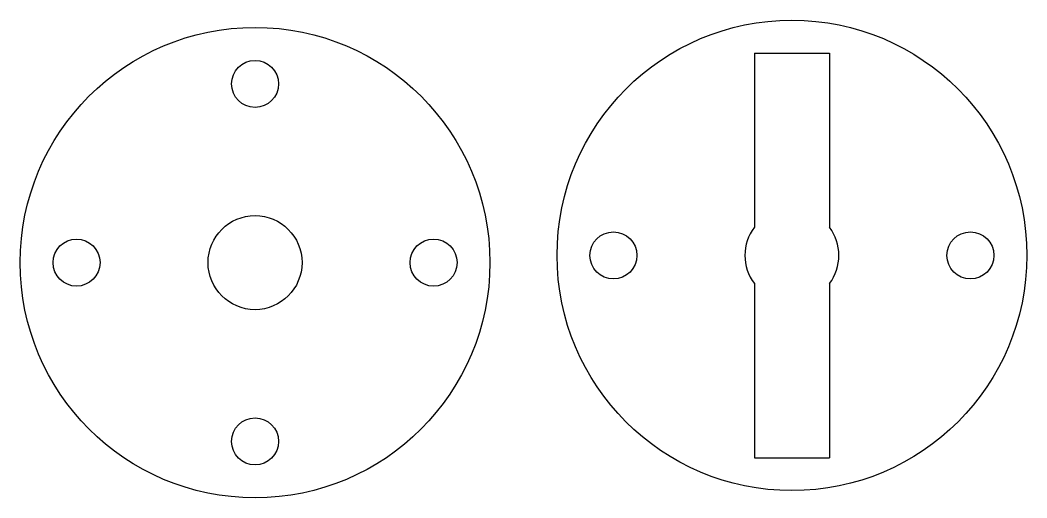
# Model space of a CAD drawing. Header units: millimetres. Extents: x 2636 to 2743, y 2009 to 2060.
import ezdxf

# ---------------------------------------------------------------- set-up
doc = ezdxf.new("R2010")
doc.units = ezdxf.units.MM

msp = doc.modelspace()

# ---------------------------------------------------------------- linework, layer by layer
for p, q in [((2714.3, 2056.52), (2714.3, 2038.02)), ((2714.3, 2056.52), (2722.3, 2056.52)), ((2722.3, 2056.52), (2722.3, 2038.02)), ((2714.3, 2032.02), (2714.3, 2013.52)), ((2722.3, 2032.02), (2722.3, 2013.52)), ((2714.3, 2013.52), (2722.3, 2013.52))]:
    msp.add_line(p, q)
for centre, radius in [((2718.3, 2035.02), 25), ((2661.16, 2034.25), 25), ((2661.16, 2053.25), 2.5), ((2661.16, 2034.25), 5), ((2699.3, 2035.02), 2.5), ((2737.3, 2035.02), 2.5), ((2642.16, 2034.25), 2.5), ((2680.16, 2034.25), 2.5), ((2661.16, 2015.25), 2.5)]:
    msp.add_circle(centre, radius)
for start, end in [(143.1301, 216.8699), (323.1301, 36.8699)]:
    msp.add_arc((2718.3, 2035.02), 5, start, end)

doc.saveas('drawing.dxf')
